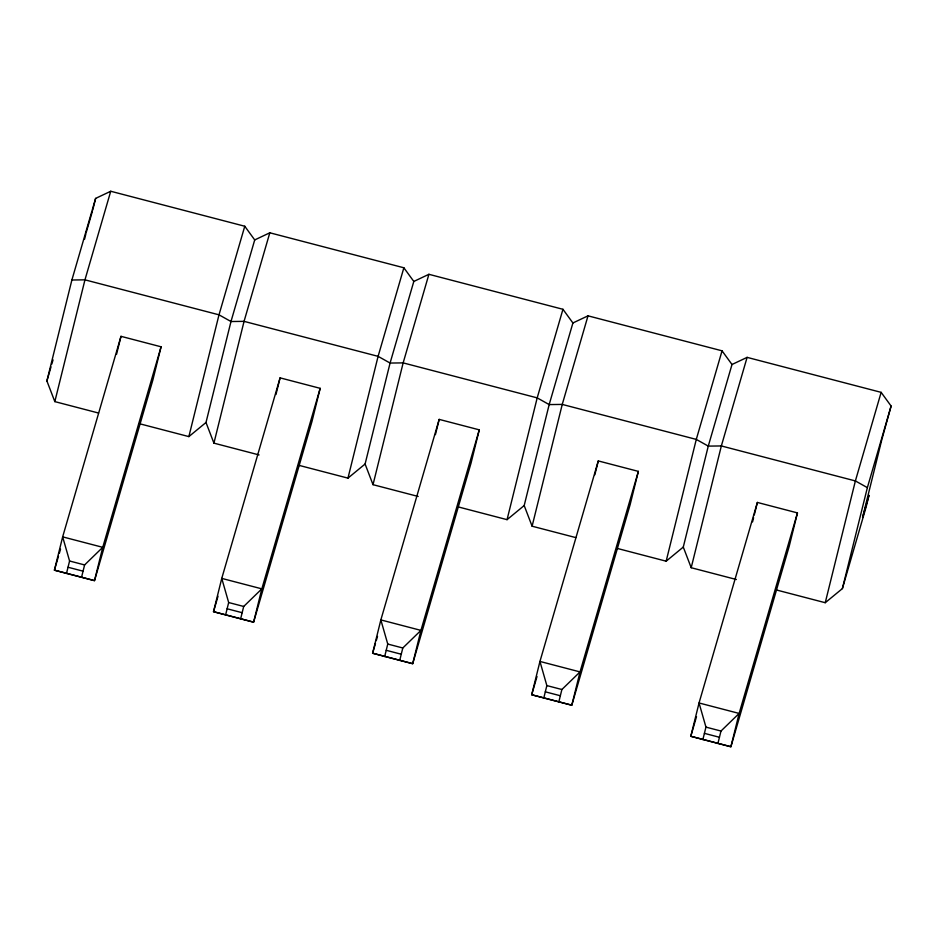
<?xml version="1.0" encoding="UTF-8"?>
<svg xmlns="http://www.w3.org/2000/svg" width="938" height="938" viewBox="0 0 938 938"><rect width="100%" height="100%" fill="white"/><g stroke="black" fill="none" stroke-linecap="round" stroke-linejoin="round"><path stroke-width="1.41" d="M98.56 413.037L54.826 401.616L46.9 380.969L71.886 280.005L95.617 198.399L110.731 191.258L244.771 226.246L254.714 239.929L230.983 321.523L205.997 422.499L213.923 443.146L259.064 454.93M84.537 239.296L85.933 233.656M92.721 210.1L95.617 198.399M54.826 401.616L84.959 279.841L110.731 191.258M116.523 354.376L120.99 336.332L161.078 346.802L152.835 380.113L94.504 580.634L54.416 570.175L62.658 536.864L120.99 336.332M66.481 573.493L69.576 561.006L62.658 536.864L102.746 547.323L161.078 346.802M81.512 577.421L84.608 564.934L102.746 547.323L94.504 580.634L54.416 570.175L58.496 556.152M139.481 423.718L188.866 436.604L219 314.828L244.771 226.246M213.923 443.146L244.056 321.359L269.816 232.788L403.868 267.776L413.81 281.447L390.079 363.053L365.093 464.017L373.019 484.676L418.16 496.46M275.96 394.523L280.087 377.862L320.175 388.332L311.932 421.631L253.6 622.164L213.512 611.693L221.755 578.394L280.087 377.862M225.577 615.023L228.673 602.536L221.755 578.394L261.843 588.853L320.175 388.332M240.609 618.951L243.704 606.452L261.843 588.853L253.6 622.164L213.512 611.693L218.003 596.275M298.577 465.248L347.963 478.134L378.096 356.346L403.868 267.776M373.019 484.676L403.152 362.889L428.912 274.306L562.952 309.294L572.907 322.977L549.176 404.583L524.19 505.547L532.104 526.206L575.85 537.615M435.408 434.657L439.183 419.392L479.271 429.85L471.028 463.161L412.697 663.694L372.609 653.223L380.851 619.912L439.183 419.392M384.674 656.553L387.757 644.054L380.851 619.912L420.939 630.383L479.271 429.85M399.705 660.469L402.801 647.982L420.939 630.383L412.697 663.694L372.609 653.223L375.47 643.409M457.674 506.766L507.059 519.664L537.193 397.876L562.952 309.294M532.104 526.206L562.249 404.419L588.009 315.836L722.049 350.824L732.003 364.507L708.272 446.113L683.286 547.077L691.2 567.725L736.353 579.508M594.844 474.792L598.28 460.921L638.368 471.38L630.125 504.691L571.793 705.212L531.705 694.753L539.948 661.442L598.28 460.921M543.77 698.071L546.854 685.584L539.948 661.442L580.036 671.913L638.368 471.38M558.802 701.999L561.885 689.512L580.036 671.913L571.793 705.212L531.705 694.753L537.005 676.521M616.77 548.296L666.156 561.194L696.289 439.406L722.049 350.824M691.2 567.725L721.345 445.949L747.105 357.366L881.145 392.354L891.1 406.037L881.755 439.887L862.573 517.436L869.01 495.287L866.114 507.001L842.383 588.607L825.241 602.712L775.867 589.826M752.569 521.88L753.589 517.706M754.281 514.939L757.376 502.44L797.464 512.91L789.221 546.221L730.89 746.742L690.802 736.283L699.045 702.972L757.376 502.44M702.867 739.601L705.951 727.114L699.045 702.972L739.132 713.431L797.464 512.91M717.898 743.529L720.982 731.042L739.132 713.431L730.89 746.742L690.802 736.283L696.512 716.644M825.241 602.712L855.386 480.936L881.145 392.354M842.383 588.607L867.369 487.631L891.1 406.037M86.284 232.249L92.323 211.496M46.9 380.969L50.992 366.899M51.813 364.085L53.044 359.864M59.317 553.35L60.536 549.14M376.279 640.607L377.51 636.398M188.866 436.604L205.997 422.499M347.963 478.134L365.093 464.017M507.059 519.664L524.19 505.547M666.156 561.194L683.286 547.077M254.714 239.929L269.816 232.788M413.81 281.447L428.912 274.306M572.907 322.977L588.009 315.836M732.003 364.507L747.105 357.366M71.886 280.005L84.959 279.841L219 314.828L230.983 321.523L244.056 321.359L378.096 356.346L390.079 363.053L403.152 362.889L537.193 397.876L549.176 404.583L562.249 404.419L696.289 439.406L708.272 446.113L721.345 445.949L855.386 480.936L867.369 487.631M69.576 561.006L84.608 564.934M228.673 602.536L243.704 606.452M387.757 644.054L402.801 647.982M546.854 685.584L561.885 689.512M705.951 727.114L720.982 731.042M68.028 567.244L83.06 571.172M227.125 608.774L242.156 612.702M386.221 650.304L401.253 654.232M545.318 691.834L560.349 695.75M704.403 733.352L719.446 737.28"/></g></svg>
